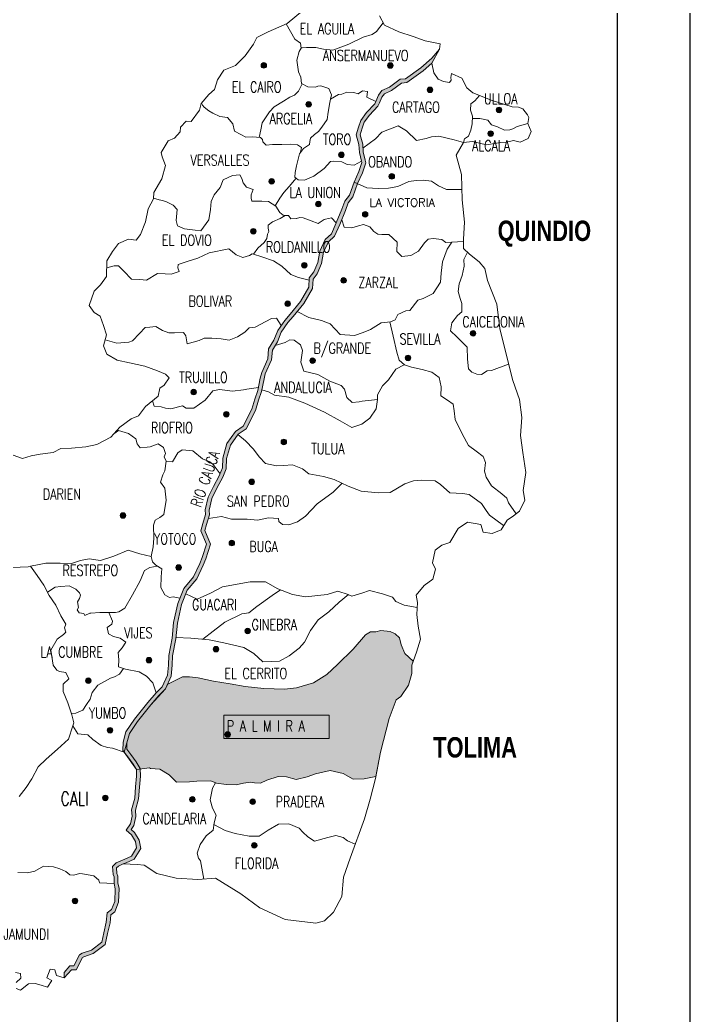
# Model space of a CAD drawing. Header units: metres. Extents: x 1097510 to 2158594, y 877039 to 1751652.
# Drawn here: x 1097815.77 to 1097841.58, y 877186.07 to 877224.43 of the extents above; entities that cross this region are included whole.
import ezdxf
from ezdxf.enums import TextEntityAlignment as Align

# ---------------------------------------------------------------- set-up
doc = ezdxf.new("R2010")
doc.units = ezdxf.units.M
doc.layers.add('ROTULO', color=7, linetype='Continuous')
doc.layers.add('VALLE', color=7, linetype='Continuous', lineweight=9)
doc.styles.add('ROMAND', font='romand__.ttf')
doc.styles.add('UNO', font='impact.ttf', dxfattribs={"height": 0.04})

msp = doc.modelspace()

# ---------------------------------------------------------------- hatches: boundary and pattern name
at = {"transparency": 33554615}
h = msp.add_hatch(color=3, dxfattribs=at)
h.dxf.hatch_style = 1
h.paths.add_polyline_path([(1097820.258, 877195.534), (1097819.788, 877196.195), (1097819.891, 877196.566), (1097819.987, 877196.923), (1097820.301, 877197.385), (1097820.809, 877198.024), (1097821.374, 877198.636), (1097821.462, 877198.827), (1097822.038, 877199.103), (1097822.307, 877199.108), (1097822.633, 877199.071), (1097823.23, 877198.939), (1097823.869, 877198.837), (1097824.451, 877198.734), (1097825.16, 877198.661), (1097825.967, 877198.632), (1097826.42, 877198.682), (1097827.082, 877198.877), (1097827.586, 877199.197), (1097828.004, 877199.586), (1097828.603, 877200.177), (1097829.075, 877200.723), (1097829.271, 877200.839), (1097829.484, 877200.843), (1097829.667, 877200.889), (1097830.036, 877200.852), (1097830.221, 877200.756), (1097830.394, 877200.604), (1097830.455, 877200.336), (1097830.602, 877199.998), (1097830.92, 877199.711), (1097830.865, 877199.55), (1097830.87, 877199.238), (1097830.736, 877198.783), (1097830.446, 877198.353), (1097830.264, 877198.223), (1097829.993, 877197.496), (1097829.661, 877196.202), (1097829.482, 877195.263), (1097829.027, 877195.172), (1097828.603, 877195.165), (1097828.217, 877195.385), (1097827.719, 877195.49), (1097827.155, 877195.367), (1097826.832, 877195.249), (1097826.409, 877195.142), (1097826.039, 877195.249), (1097825.713, 877195.258), (1097825.276, 877195.123), (1097825.038, 877195.006), (1097824.811, 877195.016), (1097824.655, 877195.042), (1097824.386, 877195.009), (1097824.104, 877194.948), (1097823.708, 877194.955), (1097823.339, 877195.005), (1097823.125, 877195.101), (1097822.587, 877195.078), (1097822.304, 877195.059), (1097821.795, 877195.05), (1097821.521, 877195.329), (1097821.164, 877195.549), (1097820.795, 877195.571), (1097820.766, 877195.599)])
h.paths.add_polyline_path([(1097823.639, 877196.896), (1097827.627, 877196.896), (1097827.627, 877197.525), (1097823.639, 877197.525)], flags=24)
at = {"layer": 'VALLE', "lineweight": 0, "ltscale": 0.1}
msp.add_hatch(color=256, dxfattribs=at).paths.add_polyline_path([(1097831.634, 877222.757), (1097831.304, 877222.461), (1097830.677, 877222.012), (1097830.467, 877221.994), (1097830.082, 877221.706), (1097829.808, 877221.583), (1097829.716, 877221.455), (1097829.614, 877221.224), (1097829.561, 877221.103), (1097829.23, 877220.76), (1097829.029, 877220.487), (1097828.955, 877220.254), (1097828.874, 877219.997), (1097828.972, 877219.643), (1097828.992, 877219.343), (1097829.068, 877219.016), (1097829.09, 877218.921), (1097828.967, 877218.532), (1097828.775, 877218.116), (1097828.594, 877217.601), (1097828.414, 877217.372), (1097828.313, 877217.078), (1097828.093, 877216.545), (1097827.888, 877216.087), (1097827.65, 877215.87), (1097827.466, 877215.472), (1097827.389, 877215.034), (1097827.225, 877214.644), (1097827.061, 877214.435), (1097827.04, 877214.078), (1097826.7, 877213.494), (1097826.289, 877212.995), (1097826.085, 877212.757), (1097825.836, 877212.39), (1097825.688, 877212.023), (1097825.493, 877211.698), (1097825.458, 877211.325), (1097825.221, 877210.787), (1097825.172, 877210.59), (1097825.08, 877210.099), (1097824.956, 877209.765), (1097824.847, 877209.372), (1097824.48, 877208.669), (1097824.178, 877208.461), (1097823.875, 877208.029), (1097823.727, 877207.517), (1097823.719, 877207.126), (1097823.583, 877206.795), (1097823.361, 877206.376), (1097823.164, 877205.978), (1097823.055, 877205.534), (1097823.072, 877205.346), (1097822.957, 877204.978), (1097822.891, 877204.746), (1097823.113, 877204.223), (1097822.934, 877203.653), (1097822.834, 877203.415), (1097822.579, 877202.881), (1097822.207, 877202.44), (1097821.99, 877201.889), (1097821.837, 877201.17), (1097821.776, 877200.576), (1097821.647, 877199.914), (1097821.639, 877199.553), (1097821.601, 877199.126), (1097821.374, 877198.636), (1097821.122, 877198.391), (1097820.809, 877198.024), (1097820.301, 877197.385), (1097819.987, 877196.923), (1097819.891, 877196.566), (1097819.884, 877196.311), (1097820.041, 877196.113), (1097820.249, 877195.826), (1097820.404, 877195.577), (1097820.409, 877195.274), (1097820.373, 877194.856), (1097820.337, 877194.404), (1097820.22, 877193.96), (1097820.238, 877193.723), (1097820.162, 877193.375), (1097820.055, 877193.218), (1097820.188, 877193.107), (1097820.359, 877192.811), (1097820.421, 877192.492), (1097820.176, 877192.074), (1097819.864, 877191.937), (1097819.752, 877191.891), (1097819.564, 877191.813), (1097819.484, 877191.738), (1097819.508, 877191.518), (1097819.543, 877191.423), (1097819.542, 877191.273), (1097819.544, 877191.162), (1097819.591, 877190.946), (1097819.569, 877190.421), (1097819.424, 877190.047), (1097819.273, 877189.93), (1097819.242, 877189.629), (1097819.149, 877189.21), (1097819.059, 877188.787), (1097818.59, 877188.436), (1097818.231, 877188.314), (1097818.182, 877188.284), (1097817.942, 877187.816), (1097817.762, 877187.813), (1097817.468, 877187.5), (1097817.473, 877187.714), (1097817.696, 877187.959), (1097817.851, 877187.961), (1097818.07, 877188.389), (1097818.169, 877188.448), (1097818.521, 877188.567), (1097818.926, 877188.872), (1097819.005, 877189.241), (1097819.097, 877189.653), (1097819.134, 877190.008), (1097819.301, 877190.138), (1097819.423, 877190.451), (1097819.444, 877190.933), (1097819.398, 877191.145), (1097819.395, 877191.272), (1097819.396, 877191.396), (1097819.363, 877191.484), (1097819.33, 877191.795), (1097819.483, 877191.939), (1097819.807, 877192.072), (1097820.074, 877192.19), (1097820.266, 877192.519), (1097820.22, 877192.758), (1097820.074, 877193.011), (1097819.858, 877193.191), (1097820.024, 877193.435), (1097820.09, 877193.733), (1097820.072, 877193.973), (1097820.191, 877194.428), (1097820.227, 877194.868), (1097820.262, 877195.279), (1097820.258, 877195.534), (1097820.127, 877195.744), (1097819.924, 877196.024), (1097819.788, 877196.195), (1097819.736, 877196.261), (1097819.744, 877196.587), (1097819.851, 877196.985), (1097820.183, 877197.472), (1097820.695, 877198.118), (1097821.015, 877198.491), (1097821.252, 877198.722), (1097821.456, 877199.164), (1097821.492, 877199.561), (1097821.5, 877199.93), (1097821.63, 877200.597), (1097821.691, 877201.193), (1097821.849, 877201.932), (1097822.079, 877202.516), (1097822.454, 877202.961), (1097822.7, 877203.475), (1097822.795, 877203.703), (1097822.957, 877204.216), (1097822.736, 877204.736), (1097822.816, 877205.02), (1097822.923, 877205.362), (1097822.906, 877205.545), (1097823.025, 877206.029), (1097823.231, 877206.443), (1097823.45, 877206.857), (1097823.572, 877207.156), (1097823.58, 877207.539), (1097823.741, 877208.094), (1097824.072, 877208.567), (1097824.366, 877208.77), (1097824.709, 877209.427), (1097824.816, 877209.811), (1097824.938, 877210.138), (1097825.029, 877210.621), (1097825.082, 877210.835), (1097825.314, 877211.362), (1097825.35, 877211.745), (1097825.556, 877212.088), (1097825.706, 877212.459), (1097825.968, 877212.846), (1097826.176, 877213.09), (1097826.579, 877213.578), (1097826.895, 877214.121), (1097826.917, 877214.49), (1097827.097, 877214.719), (1097827.247, 877215.076), (1097827.325, 877215.516), (1097827.529, 877215.958), (1097827.766, 877216.175), (1097827.957, 877216.603), (1097828.175, 877217.13), (1097828.283, 877217.444), (1097828.463, 877217.673), (1097828.639, 877218.172), (1097828.83, 877218.585), (1097828.937, 877218.927), (1097828.924, 877218.983), (1097828.846, 877219.322), (1097828.827, 877219.619), (1097828.721, 877219.999), (1097828.815, 877220.298), (1097828.896, 877220.554), (1097829.117, 877220.855), (1097829.437, 877221.186), (1097829.479, 877221.283), (1097829.587, 877221.529), (1097829.712, 877221.701), (1097830.007, 877221.833), (1097830.412, 877222.137), (1097830.624, 877222.155), (1097831.212, 877222.576), (1097831.63, 877222.951), (1097831.936, 877223.296)])
at = {"layer": 'VALLE', "lineweight": 0}
h = msp.add_hatch(color=1, dxfattribs=at)
edge = h.paths.add_edge_path()
edge.add_arc((1097825.165, 877222.672), 0.107, 0.0004, 360.0004)
h = msp.add_hatch(color=1, dxfattribs=at)
edge = h.paths.add_edge_path()
edge.add_arc((1097830.035, 877222.669), 0.107, 0.0004, 360.0004)
h = msp.add_hatch(color=1, dxfattribs=at)
edge = h.paths.add_edge_path()
edge.add_arc((1097831.566, 877221.732), 0.107, 0.0004, 360.0004)
h = msp.add_hatch(color=1, dxfattribs=at)
edge = h.paths.add_edge_path()
edge.add_arc((1097826.889, 877221.172), 0.107, 0.0004, 360.0004)
h = msp.add_hatch(color=1, dxfattribs=at)
edge = h.paths.add_edge_path()
edge.add_arc((1097834.226, 877220.956), 0.107, 0.0004, 360.0004)
h = msp.add_hatch(color=1, dxfattribs=at)
edge = h.paths.add_edge_path()
edge.add_arc((1097833.902, 877220.044), 0.107, 0.0004, 360.0004)
h = msp.add_hatch(color=1, dxfattribs=at)
edge = h.paths.add_edge_path()
edge.add_arc((1097828.154, 877219.225), 0.107, 0.0004, 360.0004)
h = msp.add_hatch(color=1, dxfattribs=at)
edge = h.paths.add_edge_path()
edge.add_arc((1097825.467, 877218.203), 0.107, 0.0004, 360.0004)
h = msp.add_hatch(color=1, dxfattribs=at)
edge = h.paths.add_edge_path()
edge.add_arc((1097830.093, 877218.394), 0.107, 0.0004, 360.0004)
h = msp.add_hatch(color=1, dxfattribs=at)
edge = h.paths.add_edge_path()
edge.add_arc((1097827.266, 877217.327), 0.107, 0.0004, 360.0004)
h = msp.add_hatch(color=1, dxfattribs=at)
edge = h.paths.add_edge_path()
edge.add_arc((1097829.07, 877216.933), 0.107, 0.0004, 360.0004)
h = msp.add_hatch(color=1, dxfattribs=at)
edge = h.paths.add_edge_path()
edge.add_arc((1097824.763, 877216.28), 0.107, 0.0004, 360.0004)
h = msp.add_hatch(color=1, dxfattribs=at)
edge = h.paths.add_edge_path()
edge.add_arc((1097826.725, 877214.968), 0.107, 0.0004, 360.0004)
h = msp.add_hatch(color=1, dxfattribs=at)
edge = h.paths.add_edge_path()
edge.add_arc((1097828.236, 877214.385), 0.107, 0.0004, 360.0004)
h = msp.add_hatch(color=1, dxfattribs=at)
edge = h.paths.add_edge_path()
edge.add_arc((1097826.085, 877213.485), 0.107, 0.0004, 360.0004)
h = msp.add_hatch(color=1, dxfattribs=at)
edge = h.paths.add_edge_path()
edge.add_arc((1097833.225, 877212.345), 0.107, 0.0004, 360.0004)
h = msp.add_hatch(color=1, dxfattribs=at)
edge = h.paths.add_edge_path()
edge.add_arc((1097830.721, 877211.397), 0.107, 0.0004, 360.0004)
h = msp.add_hatch(color=1, dxfattribs=at)
edge = h.paths.add_edge_path()
edge.add_arc((1097827.042, 877211.292), 0.107, 0.0004, 360.0004)
h = msp.add_hatch(color=1, dxfattribs=at)
edge = h.paths.add_edge_path()
edge.add_arc((1097822.461, 877210.082), 0.107, 0.0004, 360.0004)
h = msp.add_hatch(color=1, dxfattribs=at)
edge = h.paths.add_edge_path()
edge.add_arc((1097823.722, 877209.226), 0.107, 0.0004, 360.0004)
h = msp.add_hatch(color=1, dxfattribs=at)
edge = h.paths.add_edge_path()
edge.add_arc((1097825.934, 877208.159), 0.107, 0.0004, 360.0004)
h = msp.add_hatch(color=1, dxfattribs=at)
edge = h.paths.add_edge_path()
edge.add_arc((1097824.7, 877206.623), 0.107, 0.0004, 360.0004)
h = msp.add_hatch(color=1, dxfattribs=at)
edge = h.paths.add_edge_path()
edge.add_arc((1097819.738, 877205.322), 0.107, 0.0004, 360.0004)
h = msp.add_hatch(color=1, dxfattribs=at)
edge = h.paths.add_edge_path()
edge.add_arc((1097823.933, 877204.26), 0.107, 0.0004, 360.0004)
h = msp.add_hatch(color=1, dxfattribs=at)
edge = h.paths.add_edge_path()
edge.add_arc((1097821.882, 877203.32), 0.107, 0.0004, 360.0004)
h = msp.add_hatch(color=1, dxfattribs=at)
edge = h.paths.add_edge_path()
edge.add_arc((1097824.542, 877200.873), 0.107, 0.0004, 360.0004)
h = msp.add_hatch(color=1, dxfattribs=at)
edge = h.paths.add_edge_path()
edge.add_arc((1097823.322, 877200.173), 0.107, 0.0004, 360.0004)
h = msp.add_hatch(color=1, dxfattribs=at)
edge = h.paths.add_edge_path()
edge.add_arc((1097820.739, 877199.747), 0.107, 0.0004, 360.0004)
h = msp.add_hatch(color=1, dxfattribs=at)
edge = h.paths.add_edge_path()
edge.add_arc((1097818.402, 877198.957), 0.107, 0.0004, 360.0004)
h = msp.add_hatch(color=1, dxfattribs=at)
edge = h.paths.add_edge_path()
edge.add_arc((1097819.241, 877197.046), 0.107, 0.0004, 360.0004)
h = msp.add_hatch(color=1, dxfattribs=at)
edge = h.paths.add_edge_path()
edge.add_arc((1097823.774, 877196.882), 0.107, 0.0004, 360.0004)
h = msp.add_hatch(color=1, dxfattribs=at)
edge = h.paths.add_edge_path()
edge.add_arc((1097819.059, 877194.438), 0.107, 0.0004, 360.0004)
h = msp.add_hatch(color=1, dxfattribs=at)
edge = h.paths.add_edge_path()
edge.add_arc((1097822.415, 877194.381), 0.107, 0.0004, 360.0004)
h = msp.add_hatch(color=1, dxfattribs=at)
edge = h.paths.add_edge_path()
edge.add_arc((1097824.738, 877194.293), 0.107, 0.0004, 360.0004)
h = msp.add_hatch(color=1, dxfattribs=at)
edge = h.paths.add_edge_path()
edge.add_arc((1097824.795, 877192.609), 0.107, 0.0004, 360.0004)
h = msp.add_hatch(color=1, dxfattribs=at)
edge = h.paths.add_edge_path()
edge.add_arc((1097817.894, 877190.468), 0.107, 0.0004, 360.0004)

# ---------------------------------------------------------------- linework, layer by layer
at = {"color": 7}
msp.add_lwpolyline([(1097792.078, 877038.544), (1097841.583, 877038.544), (1097841.583, 877246.174), (1097792.078, 877246.174)], close=True, dxfattribs=at)
at = {"layer": 'ROTULO', "color": 7}
msp.add_lwpolyline([(1097795.401, 877227.494), (1097838.777, 877227.494), (1097838.777, 877178.57), (1097795.401, 877178.57)], close=True, dxfattribs=at)
at = {"layer": 'VALLE', "lineweight": 0, "ltscale": 0.1}
for p, q in [((1097819.955, 877215.972), (1097819.955, 877215.972)), ((1097821.383, 877207.714), (1097821.383, 877207.714))]:
    msp.add_line(p, q, dxfattribs=at)
at = {"layer": 'VALLE', "lineweight": 0, "ltscale": 0.1, "flags": 128}
for points in [[(1097826.658, 877224.778), (1097826.058, 877224.286), (1097825.327, 877223.963), (1097824.892, 877223.743), (1097824.769, 877223.486), (1097824.451, 877223.042), (1097824.075, 877222.667), (1097823.625, 877222.49), (1097823.376, 877222.118), (1097823.269, 877221.748), (1097823.046, 877221.546), (1097822.755, 877221.201), (1097822.688, 877220.945), (1097822.37, 877220.515), (1097822.172, 877220.526), (1097821.949, 877220.295), (1097821.938, 877220.111), (1097821.73, 877219.867), (1097821.477, 877219.764), (1097821.215, 877219.32), (1097821.246, 877219.151), (1097821.379, 877218.813), (1097821.232, 877218.301), (1097820.93, 877217.772), (1097820.92, 877217.532), (1097820.714, 877217.146), (1097820.609, 877216.649), (1097820.419, 877216.15), (1097820.253, 877215.935), (1097819.955, 877215.972), (1097819.561, 877215.81), (1097819.34, 877215.494), (1097819.12, 877215.137), (1097819.101, 877214.542), (1097818.88, 877214.213), (1097818.63, 877213.968), (1097818.441, 877213.412), (1097818.629, 877213.147), (1097818.858, 877213.009), (1097818.992, 877212.643), (1097819.111, 877212.291), (1097818.991, 877211.864), (1097819.124, 877211.541), (1097819.51, 877211.307), (1097819.993, 877211.202), (1097820.576, 877211.084), (1097821.074, 877210.894), (1097821.374, 877210.772), (1097821.518, 877210.633), (1097821.324, 877210.346), (1097821.156, 877210.23), (1097821.091, 877209.918), (1097820.602, 877209.527), (1097820.339, 877209.169), (1097820.058, 877209.051), (1097819.624, 877208.732), (1097819.277, 877208.344), (1097818.729, 877208.066), (1097818.306, 877207.974), (1097817.755, 877207.922), (1097817.345, 877207.901), (1097817.05, 877207.754), (1097816.556, 877207.689), (1097816.203, 877207.627), (1097815.865, 877207.522), (1097815.195, 877207.765)], [(1097815.629, 877187.089), (1097815.786, 877187.021), (1097816.094, 877187.266), (1097816.362, 877187.285), (1097816.59, 877187.218), (1097816.832, 877187.137), (1097816.997, 877187.395), (1097816.812, 877187.505), (1097816.933, 877187.833), (1097817.118, 877187.808), (1097817.178, 877187.596), (1097817.468, 877187.5), (1097817.619, 877187.656), (1097817.762, 877187.813), (1097817.942, 877187.816), (1097818.182, 877188.284), (1097818.231, 877188.314), (1097818.59, 877188.436), (1097819.059, 877188.787), (1097819.149, 877189.21), (1097819.242, 877189.629), (1097819.273, 877189.93), (1097819.424, 877190.047), (1097819.569, 877190.421), (1097819.591, 877190.946), (1097819.544, 877191.162), (1097819.542, 877191.273), (1097819.543, 877191.423), (1097819.508, 877191.518), (1097819.484, 877191.738), (1097819.564, 877191.813), (1097819.752, 877191.891), (1097820.291, 877191.868), (1097820.561, 877191.844), (1097821.047, 877191.527), (1097821.787, 877191.341), (1097822.623, 877191.298), (1097823.302, 877191.338), (1097824.274, 877190.746), (1097825.006, 877190.206), (1097825.99, 877189.755), (1097827.168, 877189.605), (1097827.506, 877189.696), (1097827.854, 877190.028), (1097828.169, 877190.642), (1097828.228, 877191.379), (1097828.484, 877192.119), (1097829.039, 877193.629), (1097829.267, 877194.384), (1097829.466, 877195.18), (1097829.661, 877196.202), (1097829.993, 877197.496), (1097830.264, 877198.223), (1097830.446, 877198.353), (1097830.736, 877198.783), (1097830.87, 877199.238), (1097830.865, 877199.55), (1097831.04, 877200.062), (1097831.201, 877200.561), (1097831.108, 877201.055), (1097831.058, 877201.507), (1097831.078, 877201.974), (1097831.031, 877202.257), (1097831.336, 877202.63), (1097831.672, 877202.876), (1097831.779, 877203.26), (1097831.661, 877203.499), (1097831.767, 877203.982), (1097832.018, 877204.185), (1097832.328, 877204.289), (1097832.644, 877204.818), (1097833.008, 877205.065), (1097833.519, 877204.974), (1097833.609, 877204.679), (1097833.964, 877204.628), (1097834.302, 877204.775), (1097834.536, 877205.147), (1097834.788, 877205.307), (1097835.011, 877205.495), (1097835.217, 877205.909), (1097835.154, 877206.29), (1097835.255, 877206.986), (1097835.143, 877207.748), (1097835.047, 877208.412), (1097835.106, 877209.107), (1097835.009, 877209.799), (1097834.756, 877210.531), (1097834.484, 877211.588), (1097834.255, 877212.533), (1097834.141, 877213.465), (1097833.785, 877214.379), (1097833.678, 877214.845), (1097833.462, 877215.096), (1097833.089, 877215.401), (1097832.858, 877215.61), (1097832.852, 877215.978), (1097832.898, 877216.63), (1097832.798, 877217.492), (1097832.782, 877218.468), (1097832.571, 877219.215), (1097832.86, 877219.701), (1097833.199, 877219.735), (1097833.739, 877219.617), (1097834.276, 877219.697), (1097834.516, 877219.715), (1097834.784, 877219.776), (1097835.04, 877219.71), (1097835.349, 877219.856), (1097835.458, 877220.127), (1097835.339, 877220.437), (1097835.378, 877220.664), (1097835.32, 877220.762), (1097835.146, 877221), (1097834.975, 877221.068), (1097834.734, 877221.078), (1097833.965, 877221.32), (1097833.21, 877221.618), (1097832.98, 877221.813), (1097832.79, 877222.177), (1097832.391, 877222.355), (1097832.365, 877222.213), (1097832.381, 877222.1), (1097832.381, 877222.1), (1097832.311, 877222.014), (1097832.084, 877222.052), (1097831.884, 877222.148), (1097831.711, 877222.386), (1097831.634, 877222.757), (1097831.936, 877223.296), (1097831.955, 877223.506), (1097831.378, 877223.626), (1097830.922, 877223.788), (1097830.367, 877223.963), (1097829.811, 877224.222), (1097829.62, 877224.587)], [(1097815.605, 877187.711), (1097815.789, 877187.672), (1097815.807, 877187.488), (1097815.625, 877187.329)]]:
    msp.add_lwpolyline(points, dxfattribs=at)
at = {"layer": 'VALLE', "lineweight": 0, "ltscale": 0.1}
for points in [[(1097826.031, 877224.274), (1097826.365, 877223.683), (1097826.58, 877223.531), (1097826.598, 877223.333), (1097826.529, 877223.204), (1097826.436, 877222.877), (1097826.5, 877222.425), (1097826.588, 877222.214), (1097826.621, 877221.974), (1097826.864, 877221.851), (1097827.161, 877221.828), (1097827.245, 877221.871), (1097827.358, 877221.888), (1097827.672, 877221.78), (1097827.775, 877221.541), (1097827.736, 877221.366), (1097827.709, 877221.242), (1097827.645, 877220.873), (1097827.607, 877220.589), (1097827.4, 877220.288), (1097827.275, 877220.131), (1097827.121, 877220.015), (1097826.968, 877219.871), (1097826.942, 877219.743), (1097826.929, 877219.629), (1097826.691, 877219.469), (1097826.539, 877219.269), (1097826.42, 877218.8), (1097826.367, 877218.544), (1097826.356, 877218.36), (1097826.485, 877218.263), (1097826.726, 877218.253), (1097827.092, 877218.4), (1097827.483, 877218.704), (1097827.733, 877218.963), (1097827.846, 877218.979), (1097828.172, 877218.957), (1097828.373, 877218.847), (1097828.642, 877218.823), (1097828.924, 877218.983)], [(1097826.597, 877223.344), (1097826.64, 877223.348), (1097826.81, 877223.365), (1097827.164, 877223.357), (1097827.462, 877223.305), (1097827.817, 877223.254), (1097828.436, 877223.491), (1097828.997, 877223.756), (1097829.335, 877223.86), (1097829.503, 877223.977), (1097829.761, 877224.318)], [(1097824.986, 877219.899), (1097825.051, 877220.192), (1097825.103, 877220.462), (1097825.255, 877220.691), (1097825.379, 877220.877), (1097825.56, 877221.078), (1097825.924, 877221.297), (1097826.163, 877221.443), (1097826.345, 877221.531), (1097826.498, 877221.675), (1097826.644, 877221.963)], [(1097827.736, 877221.366), (1097828.044, 877221.545), (1097828.171, 877221.561), (1097828.368, 877221.636), (1097828.637, 877221.626), (1097828.794, 877221.572), (1097828.962, 877221.688), (1097829.16, 877221.663), (1097829.136, 877221.45), (1097829.479, 877221.283)], [(1097833.468, 877221.516), (1097833.286, 877221.308), (1097833.132, 877221.192), (1097833.122, 877220.951), (1097833.197, 877220.712), (1097833.188, 877220.415), (1097833.135, 877220.173), (1097833.054, 877219.945), (1097832.9, 877219.843), (1097832.86, 877219.701), (1097832.49, 877219.808), (1097831.908, 877219.94), (1097831.625, 877219.921), (1097831.413, 877219.861), (1097831.047, 877219.784), (1097830.658, 877220.145), (1097830.344, 877220.338), (1097829.71, 877220.101), (1097829.46, 877219.842), (1097828.983, 877219.477)], [(1097826.581, 877219.324), (1097826.62, 877219.511), (1097826.463, 877219.607), (1097826.193, 877219.631), (1097825.854, 877219.625), (1097825.5, 877219.619), (1097825.259, 877219.601), (1097825.13, 877219.726), (1097825.114, 877219.811), (1097825.042, 877219.895), (1097824.73, 877219.918), (1097824.475, 877219.913), (1097824.276, 877220.009), (1097824.033, 877220.132), (1097823.971, 877220.415), (1097823.769, 877220.666), (1097823.471, 877220.703), (1097823.2, 877220.826), (1097823.043, 877220.923), (1097822.87, 877221.061), (1097822.798, 877221.145), (1097822.764, 877221.212)], [(1097833.194, 877220.627), (1097833.481, 877220.632), (1097833.794, 877220.566), (1097833.939, 877220.385), (1097834.167, 877220.304), (1097834.438, 877220.181), (1097834.636, 877220.184), (1097834.762, 877220.229), (1097834.917, 877220.316), (1097835.339, 877220.437)], [(1097825.982, 877216.89), (1097825.914, 877216.894), (1097825.785, 877217.005), (1097825.625, 877217.243), (1097825.339, 877217.422), (1097825.083, 877217.446), (1097824.701, 877217.44), (1097824.671, 877217.552), (1097824.683, 877217.68), (1097824.75, 877217.894), (1097824.494, 877217.974), (1097824.364, 877218.142), (1097824.318, 877218.311), (1097824.245, 877218.451), (1097823.962, 877218.432), (1097823.597, 877218.256), (1097823.489, 877217.971), (1097823.253, 877217.684), (1097823.13, 877217.427), (1097823.107, 877217.115), (1097823.043, 877216.718), (1097822.738, 877216.302), (1097822.526, 877216.327), (1097822.114, 877216.377), (1097821.843, 877216.485), (1097821.783, 877216.697), (1097821.833, 877217.122), (1097821.674, 877217.289), (1097821.417, 877217.413), (1097821.26, 877217.467), (1097821.133, 877217.493), (1097820.921, 877217.557)], [(1097826.405, 877218.323), (1097826.136, 877218.002), (1097825.941, 877217.772), (1097825.775, 877217.557), (1097825.596, 877217.261)], [(1097832.792, 877217.888), (1097832.197, 877217.892), (1097831.897, 877218.028), (1097831.625, 877218.208), (1097831.299, 877218.245), (1097831.03, 877218.24), (1097830.748, 877218.193), (1097830.326, 877218.002), (1097829.973, 877217.939), (1097829.563, 877217.932), (1097829.138, 877217.954), (1097828.639, 877218.172)], [(1097826.912, 877214.398), (1097826.506, 877214.497), (1097826.207, 877214.619), (1097825.862, 877214.939), (1097825.533, 877215.146), (1097825.091, 877215.294), (1097825.091, 877215.294), (1097824.77, 877215.4), (1097824.937, 877215.631), (1097825.177, 877215.844), (1097825.283, 877216.004), (1097825.31, 877216.164), (1097825.363, 877216.27), (1097825.337, 877216.403), (1097825.337, 877216.51), (1097825.497, 877216.643), (1097825.79, 877216.776), (1097825.982, 877216.89), (1097826.112, 877216.883), (1097826.199, 877216.757), (1097826.411, 877216.775), (1097826.425, 877216.775), (1097826.552, 877216.806), (1097826.68, 877216.794), (1097826.993, 877216.686), (1097827.264, 877216.577), (1097827.488, 877216.736), (1097827.544, 877216.752), (1097827.77, 877216.798), (1097827.957, 877216.603)], [(1097828.165, 877216.721), (1097828.257, 877216.438), (1097828.555, 877216.415), (1097828.809, 877216.49), (1097829.006, 877216.536), (1097829.248, 877216.455), (1097829.407, 877216.273), (1097829.55, 877216.162), (1097829.706, 877216.151), (1097829.975, 877216.156), (1097830.306, 877215.864), (1097830.284, 877215.495), (1097830.485, 877215.301), (1097830.824, 877215.349), (1097831.119, 877215.509), (1097831.354, 877215.839), (1097831.493, 877215.969), (1097831.691, 877216), (1097832.017, 877215.963), (1097832.175, 877215.853), (1097832.854, 877215.879)], [(1097832.401, 877215.861), (1097832.222, 877215.585), (1097832.046, 877215.1), (1097831.997, 877214.661), (1097831.974, 877214.321), (1097831.684, 877213.877), (1097831.305, 877213.686), (1097831.094, 877213.626), (1097830.789, 877213.225), (1097830.634, 877213.208), (1097830.325, 877213.075), (1097830.229, 877212.861), (1097830.046, 877212.787), (1097829.679, 877212.753), (1097829.273, 877212.491), (1097828.992, 877212.373), (1097828.654, 877212.268), (1097828.101, 877212.301), (1097827.726, 877212.706), (1097827.384, 877212.841), (1097826.9, 877212.961), (1097826.447, 877213.187)], [(1097824.77, 877215.4), (1097824.721, 877215.416), (1097824.609, 877215.343), (1097824.356, 877215.268), (1097824.099, 877215.377), (1097823.812, 877215.598), (1097823.064, 877215.444), (1097822.629, 877215.239), (1097822.248, 877215.133), (1097821.868, 877214.999), (1097821.856, 877214.872), (1097821.901, 877214.731), (1097821.592, 877214.626), (1097821.365, 877214.637), (1097821.067, 877214.646), (1097820.647, 877214.398), (1097820.392, 877214.422), (1097820.066, 877214.431), (1097819.778, 877214.737), (1097819.562, 877214.946), (1097819.406, 877214.943), (1097819.112, 877214.876)], [(1097833.004, 877215.478), (1097832.866, 877215.185), (1097832.884, 877214.93), (1097832.805, 877214.575), (1097832.683, 877214.248), (1097832.646, 877213.964), (1097832.721, 877213.682), (1097832.795, 877213.499), (1097832.786, 877213.173), (1097832.619, 877213.029), (1097832.411, 877212.756), (1097832.36, 877212.444), (1097832.604, 877212.208), (1097832.993, 877211.818), (1097833.015, 877211.351), (1097833.05, 877210.983), (1097833.18, 877210.844), (1097833.365, 877210.776), (1097833.549, 877210.765), (1097833.773, 877210.896), (1097833.929, 877210.913), (1097834.594, 877211.16)], [(1097819.055, 877212.093), (1097819.499, 877211.972), (1097819.965, 877212.008), (1097820.106, 877212.053), (1097820.37, 877212.341), (1097820.593, 877212.571), (1097820.777, 877212.588), (1097821.003, 877212.606), (1097821.26, 877212.455), (1097821.502, 877212.36), (1097821.729, 877212.364), (1097822.068, 877212.383), (1097822.156, 877212.243), (1097822.217, 877211.947), (1097822.668, 877212.068), (1097822.865, 877212.156), (1097822.95, 877212.158), (1097823.162, 877212.161), (1097823.517, 877212.139), (1097823.829, 877212.088), (1097824.153, 877212.206), (1097824.432, 877212.395), (1097824.6, 877212.554), (1097824.826, 877212.586), (1097825.247, 877212.805), (1097825.457, 877212.922), (1097825.655, 877212.925), (1097825.837, 877212.653)], [(1097830.015, 877212.784), (1097830.141, 877212.237), (1097830.293, 877211.616), (1097830.383, 877211.306), (1097830.584, 877211.126), (1097830.854, 877211.045), (1097831.267, 877210.953), (1097831.636, 877210.846), (1097831.923, 877210.639), (1097832, 877210.286), (1097831.978, 877209.932), (1097832.235, 877209.766), (1097832.464, 877209.614), (1097832.497, 877209.36), (1097832.531, 877209.021), (1097832.809, 877208.473), (1097833.043, 877208.024), (1097833.344, 877207.803), (1097833.617, 877207.595), (1097833.706, 877207.37), (1097833.669, 877207.03), (1097833.729, 877206.804), (1097833.933, 877206.468), (1097834.335, 877206.163), (1097834.522, 877205.997), (1097834.595, 877205.814), (1097834.878, 877205.383)], [(1097825.597, 877211.871), (1097825.982, 877211.997), (1097826.165, 877212.099), (1097826.335, 877212.087), (1097826.578, 877211.908), (1097826.653, 877211.682), (1097826.59, 877211.228), (1097826.709, 877210.89), (1097827.249, 877210.758), (1097827.707, 877210.497), (1097828.148, 877210.334), (1097828.278, 877210.195), (1097828.368, 877209.871), (1097828.57, 877209.676), (1097828.838, 877209.709), (1097828.951, 877209.725), (1097829.545, 877209.792)], [(1097830.572, 877211.137), (1097830.247, 877210.964), (1097829.971, 877210.549), (1097829.734, 877210.319), (1097829.542, 877209.976), (1097829.545, 877209.792), (1097829.494, 877209.437), (1097829.245, 877209.079), (1097828.938, 877208.847), (1097828.558, 877208.713), (1097828.1, 877208.974), (1097827.5, 877209.304), (1097826.744, 877209.659), (1097826.131, 877209.89), (1097825.578, 877209.965), (1097825.349, 877210.089), (1097825.092, 877210.165)], [(1097820.873, 877209.744), (1097820.941, 877209.533), (1097821.211, 877209.509), (1097821.382, 877209.455), (1097821.58, 877209.43), (1097822.031, 877209.551), (1097822.175, 877209.455), (1097822.472, 877209.46), (1097822.905, 877209.764), (1097823.197, 877210.123), (1097823.451, 877210.184), (1097823.961, 877210.122), (1097824.385, 877210.172), (1097824.512, 877210.188), (1097824.961, 877210.261)], [(1097820.827, 877203.741), (1097820.906, 877204.11), (1097820.928, 877204.45), (1097820.92, 877204.946), (1097820.973, 877205.145), (1097821.155, 877205.247), (1097821.309, 877205.363), (1097821.399, 877205.916), (1097821.349, 877206.383), (1097821.189, 877206.607), (1097821.269, 877206.891), (1097821.352, 877207.048), (1097821.402, 877207.417), (1097821.328, 877207.586), (1097821.383, 877207.714), (1097821.294, 877207.939), (1097821.093, 877208.091), (1097820.784, 877207.973), (1097820.671, 877207.957), (1097820.402, 877207.938), (1097820.286, 877208.092), (1097820.241, 877208.275), (1097819.954, 877208.483), (1097819.57, 877208.604), (1097819.388, 877208.468)], [(1097824.169, 877208.448), (1097824.461, 877208.205), (1097824.764, 877207.884), (1097824.981, 877207.591), (1097825.226, 877207.326), (1097825.652, 877207.234), (1097825.921, 877207.253), (1097826.275, 877207.273), (1097826.659, 877207.124), (1097826.903, 877206.93), (1097827.457, 877206.826), (1097827.87, 877206.705), (1097828.412, 877206.46), (1097828.911, 877206.256), (1097829.563, 877206.196), (1097830.03, 877206.204), (1097830.591, 877206.539), (1097830.929, 877206.658), (1097831.239, 877206.691), (1097831.764, 877206.658), (1097831.964, 877206.52), (1097832.324, 877206.2), (1097832.82, 877206.166), (1097833.075, 877206.128), (1097833.548, 877205.782), (1097833.723, 877205.516), (1097833.853, 877205.334), (1097834.4, 877204.932)], [(1097821.402, 877207.417), (1097821.643, 877207.393), (1097821.85, 877207.736), (1097822.018, 877207.852), (1097822.429, 877207.817), (1097822.802, 877207.512), (1097823.087, 877207.389), (1097823.216, 877207.292), (1097823.481, 877206.933)], [(1097828.18, 877206.565), (1097827.835, 877206.223), (1097827.22, 877205.774), (1097826.775, 877205.299), (1097826.467, 877205.082), (1097826.13, 877204.963), (1097825.889, 877204.973), (1097825.745, 877205.098), (1097825.729, 877205.211), (1097825.346, 877205.233), (1097824.923, 877205.141), (1097824.526, 877205.176), (1097823.917, 877205.18), (1097823.533, 877205.287), (1097823.03, 877205.211)], [(1097816.172, 877203.367), (1097816.514, 877203.441), (1097816.768, 877203.488), (1097817.32, 877203.483), (1097817.759, 877203.476), (1097818.097, 877203.595), (1097818.436, 877203.658), (1097818.436, 877203.658), (1097818.876, 877203.594), (1097819.383, 877203.759), (1097819.945, 877203.981), (1097820.386, 877203.846), (1097820.827, 877203.741), (1097820.873, 877203.543), (1097821.003, 877203.404), (1097821.231, 877203.266), (1097821.208, 877202.954), (1097821.201, 877202.544), (1097821.347, 877202.263), (1097821.533, 877202.167), (1097821.674, 877202.183), (1097821.931, 877202.14)], [(1097815.157, 877203.305), (1097816.091, 877203.349), (1097816.172, 877203.367), (1097816.436, 877203.015), (1097816.697, 877202.637), (1097816.902, 877202.244), (1097817.149, 877201.866), (1097817.34, 877201.459), (1097817.544, 877201.137), (1097817.49, 877200.994), (1097817.535, 877200.825), (1097817.452, 877200.739), (1097817.2, 877200.551), (1097816.966, 877200.136), (1097817.047, 877199.557), (1097817.192, 877199.361), (1097817.292, 877199.306), (1097817.533, 877199.268), (1097817.65, 877199.029), (1097817.441, 877198.827), (1097817.432, 877198.544), (1097817.609, 877198.108), (1097817.773, 877197.644), (1097817.849, 877197.334), (1097817.812, 877197.219)], [(1097821.058, 877203.371), (1097820.778, 877203.315), (1097820.567, 877203.198), (1097820.404, 877202.799), (1097820.101, 877202.27), (1097819.813, 877201.756), (1097819.575, 877201.61), (1097819.448, 877201.58), (1097819.207, 877201.59), (1097818.853, 877201.584), (1097818.499, 877201.564), (1097818.469, 877201.565), (1097818.274, 877201.475), (1097818.231, 877201.545), (1097818.046, 877201.57), (1097817.974, 877201.682), (1097818.029, 877201.782), (1097817.983, 877201.994), (1097818.065, 877202.123), (1097818.106, 877202.251), (1097818.061, 877202.349), (1097817.918, 877202.488), (1097817.661, 877202.611), (1097817.35, 877202.592), (1097817.124, 877202.56), (1097816.835, 877202.374)], [(1097822.156, 877202.309), (1097822.596, 877202.1), (1097823.116, 877202.335), (1097823.579, 877202.57), (1097824.638, 877202.772), (1097825.232, 877202.767), (1097825.704, 877202.492), (1097826.274, 877202.275), (1097826.771, 877202.185), (1097827.605, 877202.284), (1097828.013, 877202.404), (1097828.412, 877202.283), (1097828.554, 877202.215), (1097828.935, 877202.334), (1097829.23, 877202.439), (1097829.742, 877202.306), (1097830.127, 877202.171), (1097830.243, 877202.003), (1097830.571, 877201.867), (1097831.07, 877201.779)], [(1097828.423, 877202.278), (1097828.063, 877201.98), (1097827.673, 877201.605), (1097827.253, 877201.301), (1097826.963, 877200.885), (1097826.73, 877200.443), (1097826.521, 877200.213), (1097826.144, 877199.909), (1097825.765, 877199.704), (1097825.129, 877199.679), (1097824.783, 877199.999), (1097824.397, 877200.233), (1097823.63, 877200.419), (1097823.061, 877200.536), (1097822.352, 877200.595), (1097821.78, 877200.615)], [(1097822.81, 877200.557), (1097823.212, 877200.865), (1097823.659, 877201.212), (1097824.319, 877201.534), (1097824.587, 877201.567), (1097824.894, 877201.813), (1097825.482, 877202.234), (1097825.805, 877202.454)], [(1097821.012, 877198.488), (1097820.895, 877198.872), (1097820.65, 877199.136), (1097820.364, 877199.302), (1097819.838, 877199.406), (1097819.568, 877199.486), (1097819.578, 877199.755), (1097819.559, 877200.038), (1097819.711, 877200.225), (1097819.849, 877200.44), (1097819.634, 877200.592), (1097819.378, 877200.658), (1097819.178, 877200.768), (1097819.178, 877200.768), (1097819.132, 877201.008), (1097819.314, 877201.138), (1097819.34, 877201.252), (1097819.193, 877201.589)], [(1097817.757, 877197.69), (1097817.928, 877197.703), (1097818.195, 877197.821), (1097818.333, 877198.036), (1097818.47, 877198.25), (1097818.551, 877198.506), (1097818.773, 877198.779), (1097819.264, 877199.056), (1097819.419, 877199.102), (1097819.601, 877199.204), (1097819.757, 877199.43)], [(1097815.695, 877191.564), (1097816.064, 877191.556), (1097816.346, 877191.617), (1097816.682, 877191.807), (1097817.065, 877191.785), (1097817.307, 877191.704), (1097817.535, 877191.595), (1097817.693, 877191.47), (1097817.849, 877191.458), (1097818.06, 877191.519), (1097818.174, 877191.506), (1097818.614, 877191.429), (1097818.815, 877191.262), (1097818.831, 877191.163), (1097819.398, 877191.145), (1097819.395, 877191.272), (1097819.396, 877191.396), (1097819.363, 877191.484), (1097819.33, 877191.795), (1097819.483, 877191.939), (1097819.807, 877192.072), (1097820.074, 877192.19), (1097820.266, 877192.519), (1097820.22, 877192.758), (1097820.074, 877193.011), (1097819.858, 877193.191), (1097820.024, 877193.435), (1097820.09, 877193.733), (1097820.072, 877193.973), (1097820.191, 877194.428), (1097820.227, 877194.868), (1097820.262, 877195.279), (1097820.258, 877195.534), (1097820.127, 877195.744), (1097819.924, 877196.024), (1097819.788, 877196.195), (1097819.338, 877196.354), (1097819.139, 877196.379), (1097818.897, 877196.459), (1097818.582, 877196.695), (1097818.38, 877196.875), (1097817.998, 877196.911), (1097817.812, 877197.219), (1097817.647, 877196.707), (1097817.215, 877196.318), (1097816.783, 877195.928), (1097816.476, 877195.64), (1097816.229, 877195.169), (1097816.008, 877194.839), (1097815.745, 877194.495)], [(1097823.297, 877195.024), (1097823.186, 877194.819), (1097823.095, 877194.364), (1097823.185, 877194.04), (1097823.331, 877193.774), (1097823.251, 877193.475), (1097823.214, 877193.191), (1097822.948, 877192.974), (1097822.713, 877192.645), (1097822.592, 877192.303), (1097822.651, 877192.12), (1097822.724, 877192.008), (1097822.853, 877191.312)], [(1097823.243, 877193.408), (1097823.681, 877193.185), (1097824.065, 877193.064), (1097824.605, 877192.96), (1097824.987, 877192.966), (1097825.337, 877193.199), (1097825.73, 877193.432), (1097826.126, 877193.439), (1097826.525, 877193.275), (1097826.669, 877193.122), (1097826.856, 877192.941), (1097827.114, 877192.776), (1097827.636, 877192.912), (1097827.932, 877192.988), (1097828.216, 877192.908), (1097828.388, 877192.783), (1097828.682, 877192.657)]]:
    msp.add_lwpolyline(points, dxfattribs=at)
at = {"layer": 'VALLE', "lineweight": 0, "ltscale": 0.1, "flags": 128}
for points in [[(1097817.468, 877187.5), (1097817.762, 877187.813), (1097817.942, 877187.816), (1097818.182, 877188.284), (1097818.231, 877188.314), (1097818.59, 877188.436), (1097819.059, 877188.787), (1097819.149, 877189.21), (1097819.242, 877189.629), (1097819.273, 877189.93), (1097819.424, 877190.047), (1097819.569, 877190.421), (1097819.591, 877190.946), (1097819.544, 877191.162), (1097819.542, 877191.273), (1097819.543, 877191.423), (1097819.508, 877191.518), (1097819.484, 877191.738), (1097819.564, 877191.813), (1097819.752, 877191.891), (1097819.864, 877191.937), (1097820.176, 877192.074), (1097820.421, 877192.492), (1097820.359, 877192.811), (1097820.188, 877193.107), (1097820.055, 877193.218), (1097820.162, 877193.375), (1097820.238, 877193.723), (1097820.22, 877193.96), (1097820.337, 877194.404), (1097820.373, 877194.856), (1097820.409, 877195.274), (1097820.404, 877195.577), (1097820.249, 877195.826), (1097820.041, 877196.113), (1097819.884, 877196.311), (1097819.891, 877196.566), (1097819.987, 877196.923), (1097820.301, 877197.385), (1097820.809, 877198.024), (1097821.122, 877198.391), (1097821.374, 877198.636), (1097821.601, 877199.126), (1097821.639, 877199.553), (1097821.647, 877199.914), (1097821.776, 877200.576), (1097821.837, 877201.17), (1097821.99, 877201.889), (1097822.207, 877202.44), (1097822.579, 877202.881), (1097822.834, 877203.415), (1097822.934, 877203.653), (1097823.113, 877204.223), (1097822.891, 877204.746), (1097822.957, 877204.978), (1097823.072, 877205.346), (1097823.055, 877205.534), (1097823.164, 877205.978), (1097823.361, 877206.376), (1097823.583, 877206.795), (1097823.719, 877207.126), (1097823.727, 877207.517), (1097823.875, 877208.029), (1097824.178, 877208.461), (1097824.48, 877208.669), (1097824.847, 877209.372), (1097824.956, 877209.765), (1097825.08, 877210.099), (1097825.172, 877210.59), (1097825.221, 877210.787), (1097825.458, 877211.325), (1097825.493, 877211.698), (1097825.688, 877212.023), (1097825.836, 877212.39), (1097826.085, 877212.757), (1097826.289, 877212.995), (1097826.7, 877213.494), (1097827.04, 877214.078), (1097827.061, 877214.435), (1097827.225, 877214.644), (1097827.389, 877215.034), (1097827.466, 877215.472), (1097827.65, 877215.87), (1097827.888, 877216.087), (1097828.093, 877216.545), (1097828.313, 877217.078), (1097828.414, 877217.372), (1097828.594, 877217.601), (1097828.775, 877218.116), (1097828.967, 877218.532), (1097829.09, 877218.921), (1097829.068, 877219.016), (1097828.992, 877219.343), (1097828.972, 877219.643), (1097828.874, 877219.997), (1097828.955, 877220.254), (1097829.029, 877220.487), (1097829.23, 877220.76), (1097829.561, 877221.103), (1097829.614, 877221.224), (1097829.716, 877221.455), (1097829.808, 877221.583), (1097830.082, 877221.706), (1097830.467, 877221.994), (1097830.677, 877222.012), (1097831.304, 877222.461), (1097831.634, 877222.757), (1097831.936, 877223.296), (1097831.936, 877223.296), (1097831.63, 877222.951), (1097831.212, 877222.576), (1097830.624, 877222.155), (1097830.412, 877222.137), (1097830.007, 877221.833), (1097829.712, 877221.701), (1097829.587, 877221.529), (1097829.479, 877221.283), (1097829.437, 877221.186), (1097829.117, 877220.855), (1097828.896, 877220.554), (1097828.815, 877220.298), (1097828.721, 877219.999), (1097828.827, 877219.619), (1097828.846, 877219.322), (1097828.924, 877218.983), (1097828.937, 877218.927), (1097828.83, 877218.585), (1097828.639, 877218.172), (1097828.463, 877217.673), (1097828.283, 877217.444), (1097828.175, 877217.13), (1097827.957, 877216.603), (1097827.766, 877216.175), (1097827.529, 877215.958), (1097827.325, 877215.516), (1097827.247, 877215.076), (1097827.097, 877214.719), (1097826.917, 877214.49), (1097826.895, 877214.121), (1097826.579, 877213.578), (1097826.176, 877213.09), (1097825.968, 877212.846), (1097825.706, 877212.459), (1097825.556, 877212.088), (1097825.35, 877211.745), (1097825.314, 877211.362), (1097825.082, 877210.835), (1097825.029, 877210.621), (1097824.938, 877210.138), (1097824.816, 877209.811), (1097824.709, 877209.427), (1097824.366, 877208.77), (1097824.072, 877208.567), (1097823.741, 877208.094), (1097823.58, 877207.539), (1097823.572, 877207.156), (1097823.45, 877206.857), (1097823.231, 877206.443), (1097823.025, 877206.029), (1097822.906, 877205.545), (1097822.923, 877205.362), (1097822.816, 877205.02), (1097822.736, 877204.736), (1097822.957, 877204.216), (1097822.795, 877203.703), (1097822.7, 877203.475), (1097822.454, 877202.961), (1097822.079, 877202.516), (1097821.849, 877201.932), (1097821.691, 877201.193), (1097821.63, 877200.597), (1097821.5, 877199.93), (1097821.492, 877199.561), (1097821.456, 877199.164), (1097821.252, 877198.722), (1097821.015, 877198.491), (1097820.695, 877198.118), (1097820.183, 877197.472), (1097819.851, 877196.985), (1097819.744, 877196.587), (1097819.736, 877196.261), (1097819.788, 877196.195), (1097819.924, 877196.024), (1097820.127, 877195.744), (1097820.258, 877195.534), (1097820.262, 877195.279), (1097820.227, 877194.868), (1097820.191, 877194.428), (1097820.072, 877193.973), (1097820.09, 877193.733), (1097820.024, 877193.435), (1097819.858, 877193.191), (1097820.074, 877193.011), (1097820.22, 877192.758), (1097820.266, 877192.519), (1097820.074, 877192.19), (1097819.807, 877192.072), (1097819.483, 877191.939), (1097819.33, 877191.795), (1097819.363, 877191.484), (1097819.396, 877191.396), (1097819.395, 877191.272), (1097819.398, 877191.145), (1097819.444, 877190.933), (1097819.423, 877190.451), (1097819.301, 877190.138), (1097819.134, 877190.008), (1097819.097, 877189.653), (1097819.005, 877189.241), (1097818.926, 877188.872), (1097818.521, 877188.567), (1097818.169, 877188.448), (1097818.07, 877188.389), (1097817.851, 877187.961), (1097817.696, 877187.959), (1097817.473, 877187.714)], [(1097820.258, 877195.534), (1097819.788, 877196.195), (1097819.891, 877196.566), (1097819.987, 877196.923), (1097820.301, 877197.385), (1097820.809, 877198.024), (1097821.374, 877198.636), (1097821.462, 877198.827), (1097822.038, 877199.103), (1097822.307, 877199.108), (1097822.633, 877199.071), (1097823.23, 877198.939), (1097823.869, 877198.837), (1097824.451, 877198.734), (1097825.16, 877198.661), (1097825.967, 877198.632), (1097826.42, 877198.682), (1097827.082, 877198.877), (1097827.586, 877199.197), (1097828.004, 877199.586), (1097828.603, 877200.177), (1097829.075, 877200.723), (1097829.271, 877200.839), (1097829.484, 877200.843), (1097829.667, 877200.889), (1097830.036, 877200.852), (1097830.221, 877200.756), (1097830.394, 877200.604), (1097830.455, 877200.336), (1097830.602, 877199.998), (1097830.92, 877199.711), (1097830.865, 877199.55), (1097830.87, 877199.238), (1097830.736, 877198.783), (1097830.446, 877198.353), (1097830.264, 877198.223), (1097829.993, 877197.496), (1097829.661, 877196.202), (1097829.482, 877195.263), (1097829.027, 877195.172), (1097828.603, 877195.165), (1097828.217, 877195.385), (1097827.719, 877195.49), (1097827.155, 877195.367), (1097826.832, 877195.249), (1097826.409, 877195.142), (1097826.039, 877195.249), (1097825.713, 877195.258), (1097825.276, 877195.123), (1097825.038, 877195.006), (1097824.811, 877195.016), (1097824.655, 877195.042), (1097824.386, 877195.009), (1097824.104, 877194.948), (1097823.708, 877194.955), (1097823.339, 877195.005), (1097823.125, 877195.101), (1097822.587, 877195.078), (1097822.304, 877195.059), (1097821.795, 877195.05), (1097821.521, 877195.329), (1097821.164, 877195.549), (1097820.795, 877195.571), (1097820.766, 877195.599)]]:
    msp.add_lwpolyline(points, close=True, dxfattribs=at)
at = {"layer": 'VALLE', "lineweight": 0, "ltscale": 0.1}
msp.add_lwpolyline([(1097823.618, 877197.622), (1097827.683, 877197.622), (1097827.683, 877196.724), (1097823.618, 877196.724)], close=True, dxfattribs=at)
for centre in [(1097825.165, 877222.672), (1097830.035, 877222.669), (1097831.566, 877221.732), (1097826.889, 877221.172), (1097834.226, 877220.956), (1097833.902, 877220.044), (1097828.154, 877219.225), (1097825.467, 877218.203), (1097830.093, 877218.394), (1097827.266, 877217.327), (1097829.07, 877216.933), (1097824.763, 877216.28), (1097826.725, 877214.968), (1097828.236, 877214.385), (1097826.085, 877213.485), (1097833.225, 877212.345), (1097830.721, 877211.397), (1097827.042, 877211.292), (1097822.461, 877210.082), (1097823.722, 877209.226), (1097825.934, 877208.159), (1097824.7, 877206.623), (1097819.738, 877205.322), (1097823.933, 877204.26), (1097821.882, 877203.32), (1097824.542, 877200.873), (1097823.322, 877200.173), (1097820.739, 877199.747), (1097818.402, 877198.957), (1097819.241, 877197.046), (1097823.774, 877196.882), (1097819.059, 877194.438), (1097822.415, 877194.381), (1097824.738, 877194.293), (1097824.795, 877192.609), (1097817.894, 877190.468)]:
    msp.add_circle(centre, 0.107, dxfattribs=at)

# ---------------------------------------------------------------- texts
at = {"layer": 'VALLE', "lineweight": 0, "ltscale": 0.1, "style": 'ROMAND', "width": 0.75}
for s, height, rotation, p in [('EL AGUILA', 0.4186, 0.0004, (1097826.547, 877223.876)), ('ANSERMANUEVO', 0.41859, 0.0004, (1097827.44, 877222.847)), ('EL CAIRO', 0.4186, 0.0004, (1097823.934, 877221.63)), ('ULLOA', 0.4186, 0.0004, (1097833.644, 877221.175)), ('CARTAGO', 0.4186, 0.0004, (1097830.1, 877220.853)), ('ARGELIA', 0.4186, 0.0004, (1097825.387, 877220.41)), ('ALCALA', 0.4186, 0.0004, (1097833.183, 877219.368)), ('VERSALLES', 0.4186, 0.0004, (1097822.339, 877218.813)), ('OBANDO', 0.4186, 0.0004, (1097829.181, 877218.747)), ('LA UNION', 0.4186, 0.0004, (1097826.157, 877217.563)), ('EL DOVIO', 0.4186, 0.0004, (1097821.238, 877215.726)), ('ROLDANILLO', 0.4186, 0.0004, (1097825.243, 877215.467)), ('ZARZAL', 0.4186, 0.0004, (1097828.807, 877214.097)), ('BOLIVAR', 0.4186, 0.0004, (1097822.264, 877213.378)), ('CAICEDONIA', 0.4186, 0.0004, (1097832.811, 877212.579)), ('SEVILLA', 0.4186, 0.0004, (1097830.395, 877211.921)), ('B/GRANDE', 0.4186, 0.0004, (1097827.08, 877211.562)), ('TRUJILLO', 0.4186, 0.0004, (1097821.903, 877210.441)), ('ANDALUCIA', 0.4186, 0.0004, (1097825.563, 877210.057)), ('RIOFRIO', 0.4186, 0.0004, (1097820.817, 877208.497)), ('TULUA', 0.4186, 0.0004, (1097826.993, 877207.692)), ('RIO CAUCA', 0.4186, 70.6797, (1097822.734, 877205.608)), ('DARIEN', 0.4186, 0.0004, (1097816.656, 877205.935)), ('SAN PEDRO', 0.4186, 0.0004, (1097823.737, 877205.665)), ('YOTOCO', 0.4186, 0.0004, (1097820.936, 877204.212)), ('BUGA', 0.4186, 0.0004, (1097824.604, 877203.918)), ('RESTREPO', 0.4186, 0.0004, (1097817.413, 877203.003)), ('GUACARI', 0.4186, 0.0004, (1097822.398, 877201.677)), ('GINEBRA', 0.4186, 0.0004, (1097824.694, 877200.909)), ('VIJES', 0.4186, 0.0004, (1097819.79, 877200.594)), ('LA CUMBRE', 0.4186, 0.0004, (1097816.559, 877199.852)), ('EL CERRITO', 0.4186, 0.0004, (1097823.643, 877199.026)), ('YUMBO', 0.4186, 0.0004, (1097818.427, 877197.499)), ('P A L M I R A', 0.41859, 0.0004, (1097823.743, 877197.001)), ('CALI', 0.5232, 0.0004, (1097817.337, 877194.144)), ('PRADERA', 0.4186, 0.0004, (1097825.62, 877194.081)), ('CANDELARIA', 0.4186, 0.0004, (1097820.488, 877193.432)), ('FLORIDA', 0.4186, 0.0004, (1097824.046, 877191.705)), ('JAMUNDI', 0.4186, 0.0004, (1097815.13, 877188.977))]:
    msp.add_text(s, height=height, rotation=rotation, dxfattribs=at).set_placement(p)
msp.add_text('TORO', height=0.4186, rotation=0.0004, dxfattribs=at).set_placement((1097827.988, 877219.617), align=Align.CENTER)
at = {"layer": 'VALLE', "lineweight": 0, "ltscale": 0.1}
for s, height, style, p in [('LA VICTORIA', 0.32194, 'ROMAND', (1097829.23, 877217.227)), ('QUINDIO', 0.7849, 'UNO', (1097834.17, 877215.905)), ('TOLIMA', 0.7849, 'UNO', (1097831.688, 877195.995))]:
    msp.add_text(s, height=height, rotation=0.0004, dxfattribs=dict(at, style=style)).set_placement(p)

doc.saveas('drawing.dxf')
